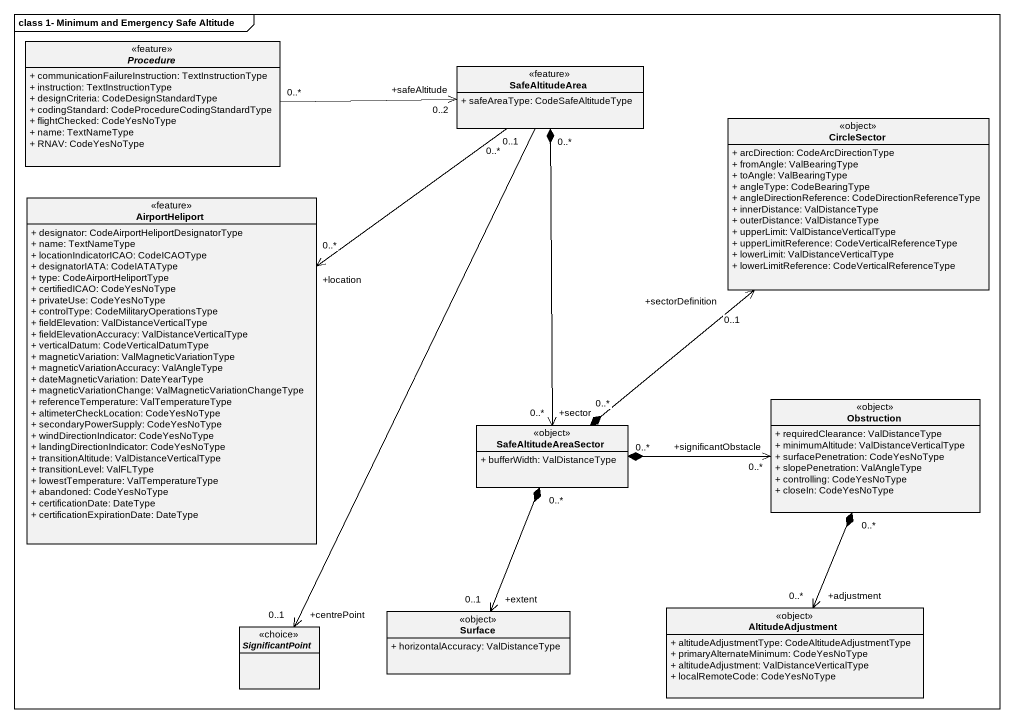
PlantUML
@startuml
mainframe class 1- Minimum and Emergency Safe Altitude
hide circle
hide empty members
skinparam classAttributeIconSize 0
abstract class Procedure <<feature>> {
  + communicationFailureInstruction: TextInstructionType
  + instruction: TextInstructionType
  + designCriteria: CodeDesignStandardType
  + codingStandard: CodeProcedureCodingStandardType
  + flightChecked: CodeYesNoType
  + name: TextNameType
  + RNAV: CodeYesNoType
}
class SafeAltitudeArea <<feature>> {
  + safeAreaType: CodeSafeAltitudeType
}
class CircleSector <<object>> {
  + arcDirection: CodeArcDirectionType
  + fromAngle: ValBearingType
  + toAngle: ValBearingType
  + angleType: CodeBearingType
  + angleDirectionReference: CodeDirectionReferenceType
  + innerDistance: ValDistanceType
  + outerDistance: ValDistanceType
  + upperLimit: ValDistanceVerticalType
  + upperLimitReference: CodeVerticalReferenceType
  + lowerLimit: ValDistanceVerticalType
  + lowerLimitReference: CodeVerticalReferenceType
}
class AirportHeliport <<feature>> {
  + designator: CodeAirportHeliportDesignatorType
  + name: TextNameType
  + locationIndicatorICAO: CodeICAOType
  + designatorIATA: CodeIATAType
  + type: CodeAirportHeliportType
  + certifiedICAO: CodeYesNoType
  + privateUse: CodeYesNoType
  + controlType: CodeMilitaryOperationsType
  + fieldElevation: ValDistanceVerticalType
  + fieldElevationAccuracy: ValDistanceVerticalType
  + verticalDatum: CodeVerticalDatumType
  + magneticVariation: ValMagneticVariationType
  + magneticVariationAccuracy: ValAngleType
  + dateMagneticVariation: DateYearType
  + magneticVariationChange: ValMagneticVariationChangeType
  + referenceTemperature: ValTemperatureType
  + altimeterCheckLocation: CodeYesNoType
  + secondaryPowerSupply: CodeYesNoType
  + windDirectionIndicator: CodeYesNoType
  + landingDirectionIndicator: CodeYesNoType
  + transitionAltitude: ValDistanceVerticalType
  + transitionLevel: ValFLType
  + lowestTemperature: ValTemperatureType
  + abandoned: CodeYesNoType
  + certificationDate: DateType
  + certificationExpirationDate: DateType
}
class SafeAltitudeAreaSector <<object>> {
  + bufferWidth: ValDistanceType
}
class Obstruction <<object>> {
  + requiredClearance: ValDistanceType
  + minimumAltitude: ValDistanceVerticalType
  + surfacePenetration: CodeYesNoType
  + slopePenetration: ValAngleType
  + controlling: CodeYesNoType
  + closeIn: CodeYesNoType
}
abstract class SignificantPoint <<choice>>
class Surface <<object>> {
  + horizontalAccuracy: ValDistanceType
}
class AltitudeAdjustment <<object>> {
  + altitudeAdjustmentType: CodeAltitudeAdjustmentType
  + primaryAlternateMinimum: CodeYesNoType
  + altitudeAdjustment: ValDistanceVerticalType
  + localRemoteCode: CodeYesNoType
}
Procedure "0..*" -right-> "+safeAltitude\n0..2" SafeAltitudeArea
SafeAltitudeArea "0..*" --> "+location\n0..*" AirportHeliport
SafeAltitudeArea "0..*" *--> "+sector\n0..*" SafeAltitudeAreaSector
SafeAltitudeArea "0..1" --> "+centrePoint\n0..1" SignificantPoint
SafeAltitudeAreaSector "0..*" *-up-> "+sectorDefinition\n0..1" CircleSector
SafeAltitudeAreaSector "0..*" *-right-> "+significantObstacle\n0..*" Obstruction
Surface "+extent\n0..1" <-up-* "0..*" SafeAltitudeAreaSector
AltitudeAdjustment "+adjustment\n0..*" <-up-* "0..*" Obstruction
@enduml
